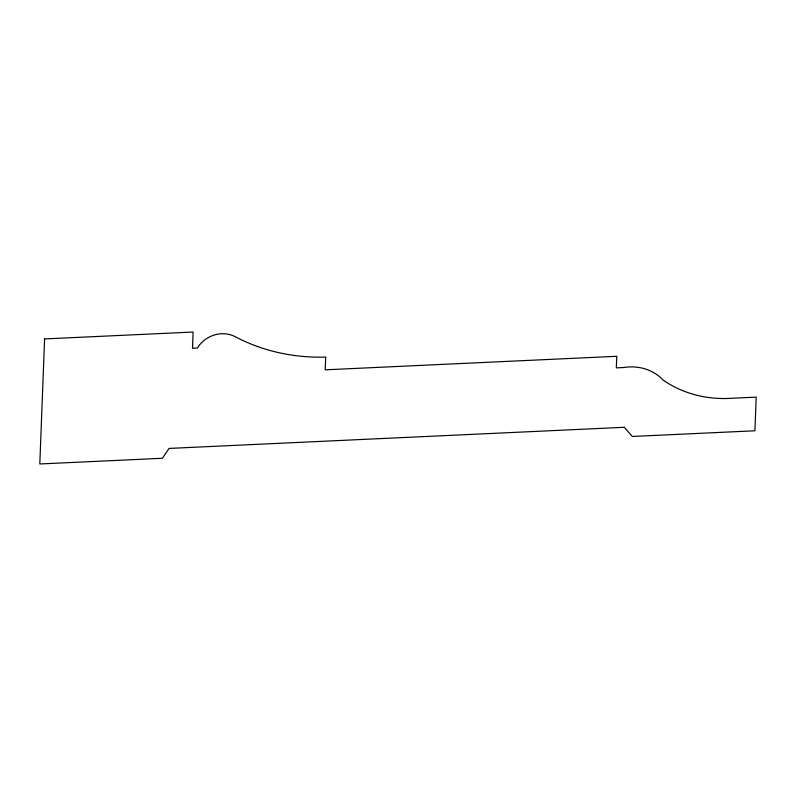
<?xml version="1.0" encoding="UTF-8"?>
<svg xmlns="http://www.w3.org/2000/svg" width="796" height="796" viewBox="0 0 796 796"><rect width="100%" height="100%" fill="white"/><g stroke="black" fill="none" stroke-linecap="round" stroke-linejoin="round"><path stroke-width="1.19" d="M44.596 338.927L39.8 463.969L162.394 458.277L169.08 448.417L624.303 427.293L632.322 436.467L754.907 430.785L756.2 397.134L732.38 398.239A113.112 102.087 -28.2 0 1 663.227 380.15A46.874 42.307 -28.2 0 0 623.696 367.523L616.333 367.871L616.781 356.29L325.206 369.822L325.703 357.086A189.04 170.623 -28.2 0 1 235.835 337.036A27.571 24.885 -28.2 0 0 197.418 348.011L192.493 348.24L193.11 332.031L44.596 338.927"/></g></svg>
